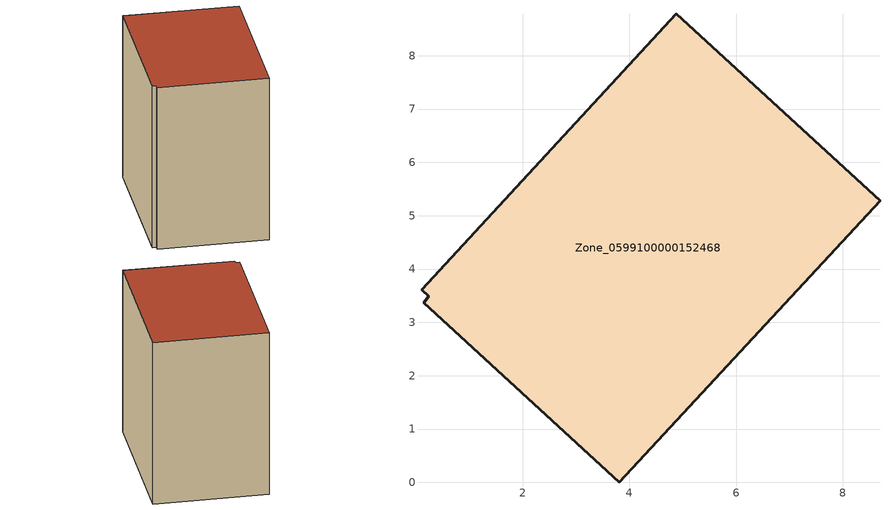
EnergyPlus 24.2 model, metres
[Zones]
Zone_0599100000152468
 floor ground (C_G): 0.24,3.49 0.1,3.61 4.88,8.79 8.7,5.28 3.81,0 0.14,3.37 z0
 wall outside (C_F): 3.81,0 8.7,5.28 4.88,8.79 0.1,3.61 0.24,3.49 0.14,3.37 3.81,0 z0:7.87
 roof outside (C_R): 0.24,3.49 0.14,3.37 3.81,0 8.7,5.28 4.88,8.79 0.1,3.61 z7.87
[BUILDING]
Pand.0599100000152468: North Axis=0; Terrain=City; Loads Convergence Tolerance Value=0.04; Temperature Convergence Tolerance Value=0.4; Solar Distribution=FullExterior; Maximum Number of Warmup Days=25; Minimum Number of Warmup Days=1
[Site:Location]
Rotterdam.The.Hague.AP_ZH_NLD Design_Conditions: Latitude=51.96; Longitude=4.45; Time Zone=1; Elevation=-4.5
[SITE:GROUNDTEMPERATURE:BUILDINGSURFACE]
18, 18, 18, 18, 18, 18, 18, 18, 18, 18, 18, 18
[MATERIAL] Thermal Absorptance=0.9; Solar Absorptance=0.7; Visible Absorptance=0.7
Name | Roughness | Thickness | Conductivity | Density | Specific Heat
G.TI.1946 | MediumSmooth | 0.15 | 1 | 540 | 1210
F.TI.1946 | Rough | 0.3 | 0.857143 | 1920 | 840
R.TI.1946 | MediumRough | 0.2 | 0.1 | 1500 | 1000
[CONSTRUCTION]
C_G: G.TI.1946
C_F: F.TI.1946
C_R: R.TI.1946
[ZONE]
Zone_0599100000152468: Type=1; Multiplier=1; Ceiling Height=Autocalculate; Volume=Autocalculate; Floor Area=autocalculate; Part of Total Floor Area=Yes
[ZONEINFILTRATION:DESIGNFLOWRATE]
Infil_Zone_0599100000152468: Zone or ZoneList or Space or SpaceList=Zone_0599100000152468; Schedule=AlwaysOn; Design Flow Rate Calculation Method=Flow/Area; Flow Rate per Floor Area=0.003; Constant Term Coefficient=1; Temperature Term Coefficient=0; Velocity Term Coefficient=0; Velocity Squared Term Coefficient=0
[HVACTEMPLATE:ZONE:IDEALLOADSAIRSYSTEM]
Zone_0599100000152468: Maximum Heating Supply Air Temperature=50; Minimum Cooling Supply Air Temperature=13; Maximum Heating Supply Air Humidity Ratio=0.0156; Minimum Cooling Supply Air Humidity Ratio=0.0077; Heating Limit=NoLimit; Cooling Limit=NoLimit; Dehumidification Control Type=ConstantSensibleHeatRatio; Cooling Sensible Heat Ratio=0.7; Dehumidification Setpoint=60; Humidification Control Type=None; Humidification Setpoint=30; Outdoor Air Method=None; Outdoor Air Flow Rate per Person=0.00944; Outdoor Air Flow Rate per Zone Floor Area=0; Outdoor Air Flow Rate per Zone=0; Demand Controlled Ventilation Type=None; Outdoor Air Economizer Type=NoEconomizer; Heat Recovery Type=None; Sensible Heat Recovery Effectiveness=0.7; Latent Heat Recovery Effectiveness=0.65
[ZONECONTROL:THERMOSTAT]
ThermostatControl_Zone_0599100000152468: Zone or ZoneList=Zone_0599100000152468; Control Type Schedule=DualSetpointControlType; Control 1=Thermostat_Zone_0599100000152468; Temperature Difference Between Cutout And Setpoint=0
[THERMOSTATSETPOINT:DUALSETPOINT]
Thermostat_Zone_0599100000152468: Heating Setpoint Temperature Schedule=HeatingSetpoint_Zone_0599100000152468; Cooling Setpoint Temperature Schedule=CoolingSetpoint_Zone_0599100000152468
[SCHEDULE:COMPACT]
HeatingSetpoint_Zone_0599100000152468: Through: 12/31, For: AllDays, Until: 24:00, 21
CoolingSetpoint_Zone_0599100000152468: Through: 12/31, For: AllDays, Until: 24:00, 24
DualSetpointControlType: Through: 12/31, For: AllDays, Until: 24:00, 4
AlwaysOn: Through: 12/31, For: AllDays, Until: 24:00, 1
